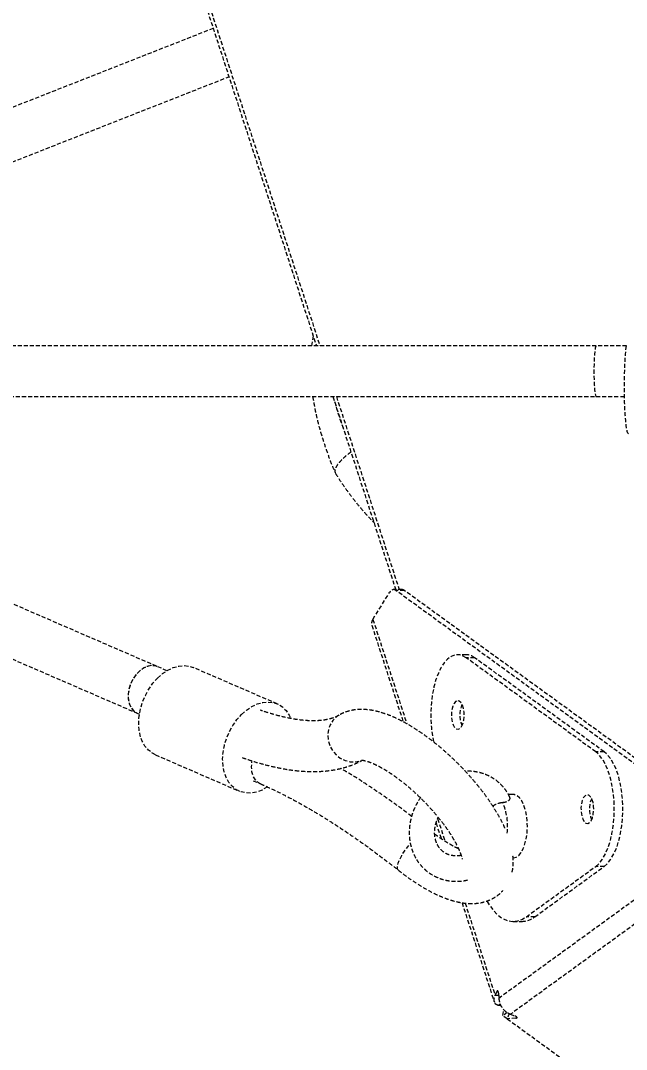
# Model space of a CAD drawing. Header units: millimetres. Extents: x -6061 to 5100, y -3651 to 3328.
# Drawn here: x 887.4 to 1078.2, y -192.2 to 132.2 of the extents above; entities that cross this region are included whole.
import ezdxf

# ---------------------------------------------------------------- set-up
doc = ezdxf.new("R2010")
doc.units = ezdxf.units.MM
doc.linetypes.add('HIDDEN', pattern=[1.905, 1.27, -0.635])
for name, color, linetype in [('DIKOM_ОБЪЕКТ', 7, 'Continuous'), ('DIKOM_РАЗМЕР_ЗОНА', 7, 'Continuous'), ('DIKOM_РАЗМЕР_ОБЪЕКТА', 7, 'Continuous')]:
    doc.layers.add(name, color=color, linetype=linetype)
doc.styles.add('style1', font='arialbd.ttf', dxfattribs={"width": 0.8})
doc.dimstyles.new('1-50', dxfattribs={"dimtxt": 300, "dimasz": 200, "dimexe": 100, "dimexo": 0, "dimgap": 100, "dimtad": 1, "dimtxsty": 'style1', "dimcen": 200, "dimclrd": 7, "dimclre": 7, "dimclrt": 7, "dimadec": 1, "dimazin": 2, "dimtfac": 1, "dimtmove": 0, "dimatfit": 2, "dimfxl": 0, "dimlwd": 25, "dimlwe": 18, "dimarcsym": 0})

# ---------------------------------------------------------------- blocks, each defined once
blk = doc.blocks.new('*D0')
at = {"layer": 'Defpoints', "color": 0, "transparency": 16777216}
for p in [(3244.44, 1090.08), (-2954.24, -571.35), (3244.44, -1487.03)]:
    blk.add_point(p, dxfattribs=at)
at = {"layer": 'DIKOM_РАЗМЕР_ОБЪЕКТА', "color": 7, "lineweight": 18, "transparency": 16777216}
for p, q in [((3244.44, 1090.08), (3244.44, -1587.03)), ((-2954.24, -571.35), (-2954.24, -1587.03))]:
    blk.add_line(p, q, dxfattribs=at)
at = {"layer": 'DIKOM_РАЗМЕР_ОБЪЕКТА', "color": 7, "lineweight": 25, "transparency": 16777216}
blk.add_line((-2754.24, -1487.03), (3044.44, -1487.03), dxfattribs=at)
at = {"layer": 'DIKOM_РАЗМЕР_ОБЪЕКТА', "color": 7, "transparency": 16777216}
for points in [[(-2754.24, -1453.69), (-2754.24, -1520.36), (-2954.24, -1487.03)], [(3044.44, -1453.69), (3044.44, -1520.36), (3244.44, -1487.03)]]:
    blk.add_solid(points, dxfattribs=at)
at = {"layer": 'DIKOM_РАЗМЕР_ОБЪЕКТА', "color": 7, "transparency": 16777216, "insert": (279.31, -1118.98), "char_height": 300, "attachment_point": 5, "style": 'style1'}
blk.add_mtext('{\\fArial|b0|i0|c204|p34;\\H1.75x;6200}', dxfattribs=at)
blk = doc.blocks.new('*D1')
at = {"layer": 'Defpoints', "color": 0, "transparency": 16777216}
for p in [(2324.34, 3327.92), (-5419.16, -2822.08), (-1808.64, -2822.08)]:
    blk.add_point(p, dxfattribs=at)
at = {"layer": 'DIKOM_РАЗМЕР_ЗОНА', "color": 7, "lineweight": 18, "transparency": 16777216}
for p, q in [((2324.34, 3327.92), (-5519.16, 3327.92)), ((-1808.64, -2822.08), (-5519.16, -2822.08))]:
    blk.add_line(p, q, dxfattribs=at)
at = {"layer": 'DIKOM_РАЗМЕР_ЗОНА', "color": 7, "lineweight": 25, "transparency": 16777216}
blk.add_line((-5419.16, 3127.92), (-5419.16, -2622.08), dxfattribs=at)
at = {"layer": 'DIKOM_РАЗМЕР_ЗОНА', "color": 7, "transparency": 16777216}
for points in [[(-5452.49, 3127.92), (-5385.83, 3127.92), (-5419.16, 3327.92)], [(-5452.49, -2622.08), (-5385.83, -2622.08), (-5419.16, -2822.08)]]:
    blk.add_solid(points, dxfattribs=at)
at = {"layer": 'DIKOM_РАЗМЕР_ЗОНА', "color": 7, "transparency": 16777216, "insert": (-5787.21, -178.18), "char_height": 300, "attachment_point": 5, "rotation": 90, "style": 'style1'}
blk.add_mtext('{\\fArial|b0|i0|c204|p34;\\H1.75x;6150}', dxfattribs=at)
blk = doc.blocks.new('*D2')
at = {"layer": 'Defpoints', "color": 0, "transparency": 16777216}
for p in [(5097.78, 1174.32), (-4808.91, -571.39), (5097.78, -3550.63)]:
    blk.add_point(p, dxfattribs=at)
at = {"layer": 'DIKOM_РАЗМЕР_ЗОНА', "color": 7, "lineweight": 18, "transparency": 16777216}
for p, q in [((5097.78, 1174.32), (5097.78, -3650.63)), ((-4808.91, -571.39), (-4808.91, -3650.63))]:
    blk.add_line(p, q, dxfattribs=at)
at = {"layer": 'DIKOM_РАЗМЕР_ЗОНА', "color": 7, "lineweight": 25, "transparency": 16777216}
blk.add_line((-4608.91, -3550.63), (4897.78, -3550.63), dxfattribs=at)
at = {"layer": 'DIKOM_РАЗМЕР_ЗОНА', "color": 7, "transparency": 16777216}
for points in [[(-4608.91, -3517.3), (-4608.91, -3583.96), (-4808.91, -3550.63)], [(4897.78, -3517.3), (4897.78, -3583.96), (5097.78, -3550.63)]]:
    blk.add_solid(points, dxfattribs=at)
at = {"layer": 'DIKOM_РАЗМЕР_ЗОНА', "color": 7, "transparency": 16777216, "insert": (864.15, -3182.58), "char_height": 300, "attachment_point": 5, "style": 'style1'}
blk.add_mtext('{\\fArial|b0|i0|c204|p34;\\H1.75x;9900}', dxfattribs=at)
blk = doc.blocks.new('*D3')
at = {"layer": 'Defpoints', "color": 0, "transparency": 16777216}
for p in [(-3174.2, 1527.92), (2804.07, 1527.92), (-2373.39, -1022.08)]:
    blk.add_point(p, dxfattribs=at)
at = {"layer": 'DIKOM_РАЗМЕР_ОБЪЕКТА', "color": 7, "lineweight": 18, "transparency": 16777216}
for p, q in [((2804.07, 1527.92), (-3274.2, 1527.92)), ((-2373.39, -1022.08), (-3274.2, -1022.08))]:
    blk.add_line(p, q, dxfattribs=at)
at = {"layer": 'DIKOM_РАЗМЕР_ОБЪЕКТА', "color": 7, "lineweight": 25, "transparency": 16777216}
blk.add_line((-3174.2, -822.08), (-3174.2, 1327.92), dxfattribs=at)
at = {"layer": 'DIKOM_РАЗМЕР_ОБЪЕКТА', "color": 7, "transparency": 16777216}
for points in [[(-3207.54, 1327.92), (-3140.87, 1327.92), (-3174.2, 1527.92)], [(-3207.54, -822.08), (-3140.87, -822.08), (-3174.2, -1022.08)]]:
    blk.add_solid(points, dxfattribs=at)
at = {"layer": 'DIKOM_РАЗМЕР_ОБЪЕКТА', "color": 7, "transparency": 16777216, "insert": (-3542.25, 166.98), "char_height": 300, "attachment_point": 5, "rotation": 90, "style": 'style1'}
blk.add_mtext('{\\fArial|b0|i0|c204|p34;\\H1.75x;2550}', dxfattribs=at)

msp = doc.modelspace()

# ---------------------------------------------------------------- linework, layer by layer
at = {"layer": 'DIKOM_ОБЪЕКТ', "color": 7, "linetype": 'HIDDEN', "lineweight": 15}
for p, q in [((941.526, 149.837), (980.566, 29.683)), ((942.199, 151.147), (981.665, 29.683)), ((948.058, 129.732), (693.926, 29.683)), ((737.604, 29.683), (953.011, 114.487)), ((979.553, 32.8), (979.041, 29.683)), ((1068.698, 29.683), (670.638, 29.683)), ((1078.223, 29.683), (1068.698, 29.683)), ((670.638, 13.683), (1068.698, 13.683)), ((930.218, -71.36), (734.017, 13.683)), ((985.765, 13.683), (1005.547, -47.201)), ((986.864, 13.683), (1006.646, -47.201)), ((1068.698, 13.683), (1077.633, 13.683)), ((722.121, 1.401), (924.07, -86.134)), ((998.359, -56.585), (1003.547, -48.156)), ((1007.545, -47.201), (1004.861, -47.201)), ((1096.922, -113.84), (1005.553, -47.446)), ((1008.236, -47.446), (1005.553, -47.446)), ((1099.605, -113.84), (1008.236, -47.446)), ((998.359, -56.585), (1009.051, -89.496)), ((998.019, -58.438), (1007.911, -88.888)), ((1027.781, -67.731), (1025.098, -67.731)), ((1068.555, -98.332), (1027.724, -68.661)), ((1030.407, -68.661), (1027.724, -68.661)), ((1071.238, -98.332), (1030.407, -68.661)), ((933.469, -72.762), (930.428, -71.444)), ((968.244, -83.229), (941.785, -71.761)), ((924.074, -86.128), (924.802, -86.444)), ((929.855, -99.287), (956.314, -110.755)), ((1071.238, -98.332), (1068.555, -98.332)), ((960.663, -107.428), (962.946, -108.418)), ((1042.572, -111.801), (1041.087, -111.801)), ((1018.767, -119.402), (1021.083, -126.533)), ((1018.267, -120.765), (1019.879, -125.724)), ((1038.005, -175.973), (1100.339, -130.689)), ((1104.047, -135.793), (1041.713, -181.077)), ((1046.717, -150.333), (1068.554, -134.47)), ((1049.4, -150.333), (1071.237, -134.47)), ((1071.237, -134.47), (1068.554, -134.47)), ((1026.436, -145.908), (1036.626, -177.275)), ((1027.415, -146.022), (1036.88, -175.155)), ((1042.572, -151.801), (1045.255, -151.801)), ((1049.4, -150.333), (1046.717, -150.333)), ((1036.88, -175.155), (1037.369, -173.968)), ((1037.856, -173.968), (1037.369, -173.968)), ((1037.921, -174.37), (1038.005, -175.973)), ((1037.962, -175.155), (1036.88, -175.155)), ((1038.48, -177.892), (1037.905, -178.31)), ((1038.831, -178.468), (1037.905, -178.31)), ((1039.306, -181.505), (1039.595, -179.519)), ((1040.706, -180.488), (1039.306, -181.505)), ((1040.69, -182.51), (1039.306, -181.505)), ((1041.245, -180.803), (1040.69, -182.511)), ((1041.713, -181.077), (1043.212, -181.652)), ((1043.423, -182.301), (1040.69, -182.511)), ((1040.69, -182.511), (1141.846, -255.991)), ((1043.574, -181.838), (1043.423, -182.301))]:
    msp.add_line(p, q, dxfattribs=at)
at = {"layer": 'DIKOM_ОБЪЕКТ', "color": 7, "linetype": 'HIDDEN', "lineweight": 15, "flags": 128}
for points in [[(1068.698, 29.683), (1068.552, 29.505), (1068.409, 28.962), (1068.28, 28.078), (1068.17, 26.895), (1068.085, 25.468), (1068.028, 23.865), (1068.003, 22.159), (1068.01, 20.431), (1068.05, 18.762), (1068.12, 17.229), (1068.217, 15.905), (1068.336, 14.851), (1068.472, 14.116), (1068.619, 13.735), (1068.698, 13.683)], [(1078.907, 1.906), (1078.907, 1.906), (1078.708, 2.082), (1078.513, 2.605), (1078.328, 3.464), (1078.156, 4.638), (1078.002, 6.099), (1077.869, 7.813), (1077.761, 9.741), (1077.679, 11.837), (1077.626, 14.051), (1077.603, 16.333), (1077.611, 18.627), (1077.649, 20.882), (1077.716, 23.043), (1077.812, 25.06), (1077.933, 26.887), (1078.077, 28.479), (1078.24, 29.8)], [(1005.553, -47.446), (1005.298, -47.298), (1005.037, -47.217), (1004.774, -47.205), (1004.512, -47.263), (1004.255, -47.389), (1004.006, -47.582), (1003.769, -47.839), (1003.547, -48.156)], [(1027.724, -68.661), (1026.574, -68.02), (1025.395, -67.743), (1024.21, -67.835), (1023.042, -68.295), (1021.915, -69.114), (1020.85, -70.276), (1019.867, -71.758), (1018.986, -73.532), (1018.224, -75.563), (1017.596, -77.81), (1017.113, -80.232), (1016.787, -82.78), (1016.621, -85.405), (1016.621, -88.056), (1016.786, -90.681), (1017.113, -93.229), (1017.532, -95.378)], [(930.29, -71.395), (929.821, -71.247), (928.596, -71.136), (927.308, -71.383), (926.017, -71.976), (924.783, -72.888), (923.665, -74.076), (922.715, -75.485), (921.977, -77.048), (921.486, -78.693), (921.264, -80.343), (921.322, -81.92), (921.657, -83.351), (922.254, -84.569), (923.084, -85.517), (924.11, -86.151), (924.279, -86.217)], [(930.428, -71.444), (930.048, -71.303), (928.842, -71.12), (927.561, -71.296), (926.266, -71.822), (925.016, -72.673), (923.871, -73.811), (922.884, -75.181), (922.1, -76.719), (921.558, -78.354), (921.281, -80.009), (921.283, -81.607), (921.564, -83.072), (922.111, -84.338), (922.898, -85.343), (923.888, -86.042), (924.065, -86.124)], [(930.534, -75.071), (932.112, -73.689), (933.776, -72.583), (935.489, -71.781), (937.209, -71.301), (938.897, -71.155), (940.513, -71.345), (941.785, -71.761)], [(929.855, -99.287), (928.921, -98.799), (927.645, -97.803), (926.561, -96.519), (925.694, -94.978), (925.065, -93.215), (924.687, -91.272), (924.571, -89.194), (924.718, -87.03), (925.125, -84.831), (925.783, -82.648), (926.677, -80.532), (927.784, -78.534), (929.08, -76.699), (930.534, -75.071)], [(956.993, -86.539), (958.571, -85.157), (960.236, -84.051), (961.949, -83.249), (963.669, -82.769), (965.357, -82.623), (966.972, -82.813), (968.478, -83.336), (969.838, -84.178), (971.021, -85.321), (972, -86.738), (972.48, -87.708)], [(1026.281, -90.372), (1026.691, -89.479), (1026.973, -88.364), (1027.103, -87.116), (1027.07, -85.838), (1026.878, -84.631), (1026.541, -83.595), (1026.087, -82.813), (1025.554, -82.348), (1024.983, -82.238), (1024.422, -82.493), (1023.915, -83.09), (1023.504, -83.983), (1023.223, -85.098), (1023.093, -86.346), (1023.125, -87.625), (1023.318, -88.831), (1023.655, -89.867), (1024.108, -90.649), (1024.642, -91.114), (1025.213, -91.224), (1025.774, -90.969), (1026.281, -90.372)], [(965.158, -109.421), (963.47, -110.374), (961.748, -111.016), (960.039, -111.331), (958.383, -111.309), (956.818, -110.951), (955.38, -110.267), (954.105, -109.271), (953.021, -107.987), (952.154, -106.446), (951.524, -104.683), (951.147, -102.74), (951.03, -100.662), (951.178, -98.498), (951.585, -96.299), (952.243, -94.116), (953.136, -92), (954.244, -90.002), (955.54, -88.167), (956.993, -86.539)], [(987.662, -86.796), (986.915, -87.308), (985.77, -88.445), (984.904, -89.827), (984.357, -91.389), (984.156, -93.058), (984.31, -94.756), (984.811, -96.404), (985.636, -97.924), (986.747, -99.246), (988.091, -100.307), (989.605, -101.059), (991.22, -101.465), (992.859, -101.507), (994.446, -101.183), (994.853, -101.036)], [(1068.554, -134.47), (1069.653, -133.477), (1070.68, -132.152), (1071.614, -130.52), (1072.437, -128.613), (1073.134, -126.469), (1073.691, -124.129), (1074.096, -121.638), (1074.342, -119.045), (1074.425, -116.401), (1074.343, -113.757), (1074.096, -111.164), (1073.691, -108.674), (1073.134, -106.333), (1072.438, -104.189), (1071.614, -102.282), (1070.68, -100.65), (1069.654, -99.325), (1068.555, -98.332)], [(1071.237, -134.47), (1072.337, -133.477), (1073.363, -132.152), (1074.297, -130.52), (1075.121, -128.613), (1075.817, -126.469), (1076.374, -124.129), (1076.779, -121.638), (1077.026, -119.045), (1077.108, -116.401), (1077.026, -113.757), (1076.779, -111.164), (1076.374, -108.674), (1075.818, -106.333), (1075.121, -104.189), (1074.297, -102.282), (1073.363, -100.65), (1072.337, -99.325), (1071.238, -98.332)], [(962.945, -108.417), (962.251, -108.027), (961.357, -107.169), (960.687, -106.027), (960.27, -104.654), (960.128, -103.113), (960.266, -101.477), (960.307, -101.247)], [(1042.572, -131.801), (1042.688, -131.797), (1043.532, -131.567), (1044.341, -130.984), (1045.087, -130.07), (1045.741, -128.856), (1046.281, -127.387), (1046.687, -125.717), (1046.944, -123.904), (1047.043, -122.016), (1046.98, -120.12), (1046.758, -118.285), (1046.385, -116.577), (1045.874, -115.057), (1045.244, -113.782), (1044.517, -112.796), (1043.72, -112.136), (1042.881, -111.825), (1042.572, -111.801)], [(1067.111, -120.041), (1067.522, -119.149), (1067.804, -118.034), (1067.934, -116.786), (1067.901, -115.507), (1067.708, -114.301), (1067.372, -113.265), (1066.918, -112.482), (1066.384, -112.018), (1065.814, -111.908), (1065.252, -112.162), (1064.746, -112.76), (1064.335, -113.653), (1064.053, -114.768), (1063.923, -116.015), (1063.956, -117.294), (1064.149, -118.501), (1064.485, -119.537), (1064.939, -120.319), (1065.473, -120.784), (1066.043, -120.893), (1066.605, -120.639), (1067.111, -120.041)], [(1006.384, -135.65), (1006.374, -135.641), (1006.109, -135.177), (1006.089, -134.443), (1006.317, -133.472), (1006.78, -132.31), (1007.458, -131.012), (1008.319, -129.638), (1009.322, -128.253), (1010.175, -127.203)], [(1034.329, -145.471), (1034.998, -146.564), (1036.31, -148.333), (1037.704, -149.756), (1039.16, -150.815), (1040.662, -151.495), (1042.188, -151.788), (1043.719, -151.691), (1045.235, -151.203), (1046.717, -150.333)]]:
    msp.add_lwpolyline(points, dxfattribs=at)
at = {"layer": 'DIKOM_ОБЪЕКТ', "color": 7, "linetype": 'HIDDEN', "lineweight": 15}
for centre, radius, start, end in [((1095.305, 42.645), 113.226, 195.63102, 200.36893), ((1007.522, -48.363), 1.162, 52.10662, 88.88231), ((1000.176, -57.876), 2.23, 144.61111, 194.61284), ((1027.717, -72.084), 4.353, 51.83491, 89.15698), ((1033.992, -86.731), 8.264, 156.05403, 203.94597), ((1034.082, -86.734), 8.348, 156.28742, 203.33848), ((1074.822, -116.401), 8.263, 156.05244, 203.94756), ((1074.913, -116.404), 8.348, 156.28755, 203.33822), ((1022.287, -121.716), 18.528, 352.89714, 23.71416), ((1045.113, -144.812), 6.99, 271.16436, 307.83353)]:
    msp.add_arc(centre, radius, start, end, dxfattribs=at)
for centre, major_axis, ratio, start_param, end_param in [((1037.58, -174.618), (0.054, 0.927), 0.3672639, 5.0046043, 7.0989994), ((1042.87, -181.9), (0.898, -0.235), 0.367225, 5.4673224, 7.5617175)]:
    msp.add_ellipse(centre, major_axis=major_axis, ratio=ratio, start_param=start_param, end_param=end_param, dxfattribs=at)
for points, knots in [([(979.407, 13.683), (979.624, 12.359), (980.07, 9.633), (981.053, 5.416), (982.262, 1.076), (983.703, -3.296), (985.117, -7.126), (986.122, -9.505), (986.505, -10.41)], [0, 0, 0, 0, 0.1713273, 0.3527411, 0.533166, 0.71243, 0.8905368, 1, 1, 1, 1]), ([(991.451, -3.817), (991.011, -4.151), (989.99, -4.924), (988.694, -6.107), (987.576, -7.321), (986.795, -8.435), (986.409, -9.397), (986.32, -10.062), (986.49, -10.329), (986.534, -10.397)], [0, 0, 0, 0, 0.124006, 0.2876711, 0.4513042, 0.6149442, 0.779179, 0.9434179, 1, 1, 1, 1]), ([(986.583, -10.583), (986.7, -10.773), (987.496, -12.063), (989.075, -14.412), (991.368, -17.58), (993.795, -20.638), (996.225, -23.476), (997.887, -25.212), (998.667, -26.028)], [0, 0, 0, 0, 0.0340564, 0.2317949, 0.4292386, 0.6267826, 0.8247268, 1, 1, 1, 1]), ([(987.655, -86.8), (987.47, -86.905), (986.921, -87.216), (985.862, -87.663), (984.34, -88.106), (982.559, -88.419), (980.498, -88.577), (978.221, -88.559), (975.728, -88.356), (973.021, -87.956), (970.111, -87.359), (966.993, -86.533), (964.609, -85.822), (963.224, -85.32), (962.992, -85.236)], [0, 0, 0, 0, 0.04948078, 0.14635091, 0.23799302, 0.33517416, 0.42907881, 0.52137948, 0.61308486, 0.70471604, 0.79652191, 0.8886965, 0.98132927, 1, 1, 1, 1]), ([(1039.958, -122.428), (1039.833, -122.133), (1039.336, -120.962), (1038.229, -118.887), (1036.667, -116.224), (1034.916, -113.578), (1033.014, -110.96), (1030.969, -108.381), (1028.8, -105.854), (1026.521, -103.392), (1024.149, -101.012), (1021.701, -98.73), (1019.194, -96.563), (1016.643, -94.527), (1014.064, -92.636), (1011.466, -90.905), (1008.857, -89.349), (1006.239, -87.981), (1003.608, -86.818), (1000.953, -85.888), (998.403, -85.264), (996.02, -84.957), (993.868, -84.938), (991.865, -85.179), (990.003, -85.672), (988.613, -86.255), (987.863, -86.682), (987.655, -86.8)], [0, 0, 0, 0, 0.015366, 0.0610165, 0.1057891, 0.1498274, 0.1933123, 0.2364003, 0.2792201, 0.3218771, 0.3644628, 0.4070604, 0.4497277, 0.4925541, 0.5356408, 0.5791096, 0.6231144, 0.667851, 0.7135611, 0.7604894, 0.8086737, 0.8501479, 0.8882058, 0.9233676, 0.9564487, 0.9879327, 1, 1, 1, 1]), ([(957.199, -100.153), (958.195, -100.501), (960.609, -101.346), (964.318, -102.406), (968.346, -103.363), (972.264, -104.053), (976.065, -104.473), (979.733, -104.61), (983.243, -104.454), (986.575, -104.005), (989.695, -103.256), (992.427, -102.316), (994.042, -101.501), (994.752, -101.144)], [0, 0, 0, 0, 0.0683169, 0.1655035, 0.2631, 0.3610267, 0.4590568, 0.5567066, 0.6533461, 0.7482031, 0.840553, 0.9299559, 1, 1, 1, 1]), ([(1010.546, -118.647), (1010.067, -118.28), (1008.004, -116.701), (1004.36, -114.07), (999.624, -110.764), (994.913, -107.654), (991.111, -105.243), (988.903, -103.945), (988.235, -103.552)], [0, 0, 0, 0, 0.06375843, 0.27445297, 0.4854071, 0.69667038, 0.90829423, 1, 1, 1, 1]), ([(994.76, -100.958), (994.78, -100.957), (994.821, -100.954), (995.26, -100.994), (995.964, -101.14), (996.939, -101.431), (998.156, -101.897), (999.594, -102.558), (1001.222, -103.425), (1003.007, -104.497), (1004.912, -105.768), (1006.902, -107.225), (1008.94, -108.85), (1010.99, -110.62), (1013.019, -112.51), (1014.995, -114.494), (1016.887, -116.54), (1018.666, -118.617), (1020.306, -120.691), (1021.784, -122.727), (1023.078, -124.689), (1024.174, -126.539), (1025.059, -128.236), (1025.733, -129.746), (1026.187, -130.996), (1026.419, -131.817), (1026.467, -132.102), (1026.478, -132.164)], [0, 0, 0, 0, 0.0307241, 0.0645997, 0.0993717, 0.1355843, 0.1734072, 0.2127901, 0.2535619, 0.2955021, 0.3383846, 0.3820013, 0.4261703, 0.4707352, 0.5155621, 0.5605327, 0.6055379, 0.6504391, 0.6951245, 0.7394725, 0.7833447, 0.8265805, 0.8689928, 0.9103749, 0.9505149, 0.9892402, 1, 1, 1, 1]), ([(1041.493, -112.627), (1041.379, -112.376), (1040.986, -111.511), (1040.067, -110.165), (1038.743, -108.619), (1037.173, -107.265), (1035.385, -106.128), (1033.39, -105.246), (1031.302, -104.691), (1029.368, -104.434), (1028.166, -104.479), (1027.655, -104.498)], [0, 0, 0, 0, 0.0479874, 0.1657266, 0.2854284, 0.4074195, 0.5321705, 0.6602468, 0.7922773, 0.9116032, 1, 1, 1, 1]), ([(962.946, -108.418), (963.619, -108.713), (965.55, -109.564), (968.84, -111.132), (972.843, -113.187), (976.957, -115.454), (981.164, -117.923), (985.453, -120.59), (989.809, -123.447), (994.217, -126.486), (998.664, -129.701), (1002.726, -132.764), (1005.302, -134.796), (1006.385, -135.651)], [0, 0, 0, 0, 0.0514542, 0.1478117, 0.2444649, 0.3414623, 0.4387626, 0.5363277, 0.6341234, 0.7321176, 0.8302826, 0.9285931, 1, 1, 1, 1]), ([(1013.474, -112.581), (1013.029, -113.254), (1012.4, -114.204), (1011.637, -115.705), (1011.06, -117.034), (1010.512, -118.665), (1010.095, -120.416), (1009.84, -122.271), (1009.777, -124.188), (1009.927, -126.13), (1010.304, -128.062), (1010.917, -129.947), (1011.772, -131.752), (1012.869, -133.441), (1014.204, -134.981), (1015.771, -136.337), (1017.559, -137.473), (1019.555, -138.354), (1021.642, -138.915), (1023.756, -139.173), (1025.829, -139.129), (1027.424, -138.944), (1028.303, -138.692), (1028.501, -138.636)], [0, 0, 0, 0, 0.057657, 0.0814433, 0.1208374, 0.1617827, 0.2057167, 0.251571, 0.2989241, 0.3474546, 0.3969498, 0.4472836, 0.4983955, 0.5502953, 0.6030601, 0.6568341, 0.711825, 0.7682811, 0.8264808, 0.87908, 0.9318175, 0.9845941, 1, 1, 1, 1]), ([(1039.25, -114.265), (1039.684, -114.214), (1040.555, -114.112), (1041.368, -113.586), (1041.67, -113.029), (1041.534, -112.745), (1041.48, -112.633)], [0, 0, 0, 0, 0.2918524, 0.58593, 0.8360397, 1, 1, 1, 1]), ([(1036.093, -115.404), (1036.303, -115.282), (1036.754, -115.02), (1037.62, -114.641), (1038.492, -114.352), (1039.009, -114.292), (1039.25, -114.265)], [0, 0, 0, 0, 0.2409079, 0.5177961, 0.7751822, 1, 1, 1, 1]), ([(1026.165, -130.977), (1026.103, -130.993), (1025.62, -131.116), (1024.722, -131.165), (1023.491, -131.105), (1022.289, -130.816), (1021.132, -130.298), (1020.088, -129.537), (1019.211, -128.558), (1018.539, -127.42), (1018.076, -126.154), (1017.824, -124.794), (1017.783, -123.384), (1017.939, -121.991), (1018.252, -120.729), (1018.597, -119.741), (1018.855, -119.204), (1018.951, -119.005)], [0, 0, 0, 0, 0.0100999, 0.0788037, 0.1505028, 0.2260805, 0.306808, 0.3940336, 0.4778104, 0.558118, 0.6353789, 0.7102678, 0.7830532, 0.8531444, 0.9174695, 0.9693737, 1, 1, 1, 1]), ([(1025.326, -128.877), (1025.061, -128.758), (1024.306, -128.415), (1022.883, -127.641), (1021.095, -126.559), (1019.397, -125.432), (1018.293, -124.606), (1017.843, -124.271)], [0, 0, 0, 0, 0.1240903, 0.3545964, 0.5916256, 0.8338971, 1, 1, 1, 1]), ([(1042.221, -136.254), (1042.278, -136.028), (1042.499, -135.158), (1042.597, -133.577), (1042.612, -132.047), (1042.483, -131.167), (1042.455, -130.98)], [0, 0, 0, 0, 0.1291781, 0.4979192, 0.8932061, 1, 1, 1, 1]), ([(1006.385, -135.651), (1006.835, -136.003), (1008.14, -137.029), (1010.321, -138.611), (1012.92, -140.333), (1015.53, -141.877), (1018.148, -143.232), (1020.78, -144.379), (1023.438, -145.293), (1025.984, -145.896), (1028.36, -146.181), (1030.5, -146.18), (1032.493, -145.919), (1034.348, -145.407), (1036.074, -144.655), (1037.67, -143.622), (1038.776, -142.721), (1039.265, -142.103), (1039.345, -142.003)], [0, 0, 0, 0, 0.0384821, 0.1118633, 0.1858285, 0.2607249, 0.3368911, 0.4147426, 0.4946869, 0.5767383, 0.646821, 0.7111104, 0.7705797, 0.8266118, 0.8804054, 0.9329188, 0.9891233, 1, 1, 1, 1]), ([(1037.905, -178.31), (1037.58, -178.192), (1036.984, -177.978), (1036.572, -177.293), (1036.459, -176.354), (1036.732, -175.575), (1036.88, -175.155)], [0, 0, 0, 0, 0.273192, 0.5000147, 0.7304041, 1, 1, 1, 1]), ([(1038.005, -175.973), (1038.098, -176.573), (1038.27, -177.671), (1039.066, -179.111), (1040.184, -180.31), (1041.178, -180.808), (1041.713, -181.077)], [0, 0, 0, 0, 0.27319096, 0.50001873, 0.7304052, 1, 1, 1, 1])]:
    msp.add_open_spline(points, degree=3, knots=knots, dxfattribs=at)

# ---------------------------------------------------------------- dimensions: what is measured, and where the dimension line sits
at = {"layer": 'DIKOM_РАЗМЕР_ЗОНА'}
dim = msp.add_linear_dim(base=(-5419.159, -2822.077), p1=(2324.34, 3327.923), p2=(-1808.638, -2822.077), angle=90, text='{\\fArial|b0|i0|c204|p34;\\H1.75x;<>}', dimstyle='1-50', dxfattribs=at)
dim.commit()
dim.dimension.update_dxf_attribs({"geometry": '*D1', "text_midpoint": (-5419.159, -178.183), "dimtype": 160})
dim = msp.add_linear_dim(base=(5097.777, -3550.63), p1=(-4808.913, -571.389), p2=(5097.777, 1174.316), text='{\\fArial|b0|i0|c204|p34;\\H1.75x;9900}', dimstyle='1-50', dxfattribs=at)
dim.commit()
dim.dimension.update_dxf_attribs({"geometry": '*D2', "text_midpoint": (864.153, -3550.63), "dimtype": 160})
at = {"layer": 'DIKOM_РАЗМЕР_ОБЪЕКТА'}
dim = msp.add_linear_dim(base=(-3174.204, 1527.923), p1=(-2373.391, -1022.077), p2=(2804.073, 1527.923), angle=90, text='{\\fArial|b0|i0|c204|p34;\\H1.75x;<>}', dimstyle='1-50', dxfattribs=at)
dim.commit()
dim.dimension.update_dxf_attribs({"geometry": '*D3', "text_midpoint": (-3174.204, 166.976), "dimtype": 160})
dim = msp.add_linear_dim(base=(3244.443, -1487.027), p1=(-2954.235, -571.349), p2=(3244.443, 1090.082), text='{\\fArial|b0|i0|c204|p34;\\H1.75x;6200}', dimstyle='1-50', dxfattribs=at)
dim.commit()
dim.dimension.update_dxf_attribs({"geometry": '*D0', "text_midpoint": (279.308, -1487.027), "dimtype": 160})

doc.saveas('drawing.dxf')
